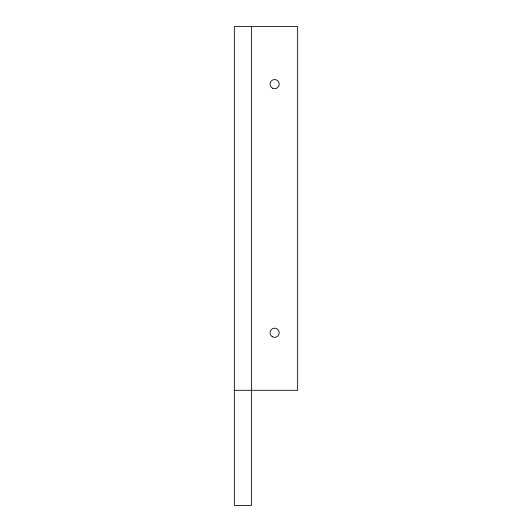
<?xml version="1.0" encoding="UTF-8"?>
<svg xmlns="http://www.w3.org/2000/svg" width="532" height="532" viewBox="0 0 532 532"><rect width="100%" height="100%" fill="white"/><g stroke="black" fill="none" stroke-linecap="round" stroke-linejoin="round"><path stroke-width="0.8" d="M234.346 390.302L297.654 390.302L297.654 26.6L234.346 26.6L234.346 505.4L251.616 505.4L251.616 26.6M272.331 88.132A4.602 4.602 0 0 0 279.233 84.149A4.602 4.602 0 0 0 272.331 80.159A4.602 4.602 0 0 0 272.331 88.132M272.331 336.743A4.602 4.602 0 0 0 279.233 332.753A4.602 4.602 0 0 0 272.331 328.769A4.602 4.602 0 0 0 272.331 336.743"/></g></svg>
